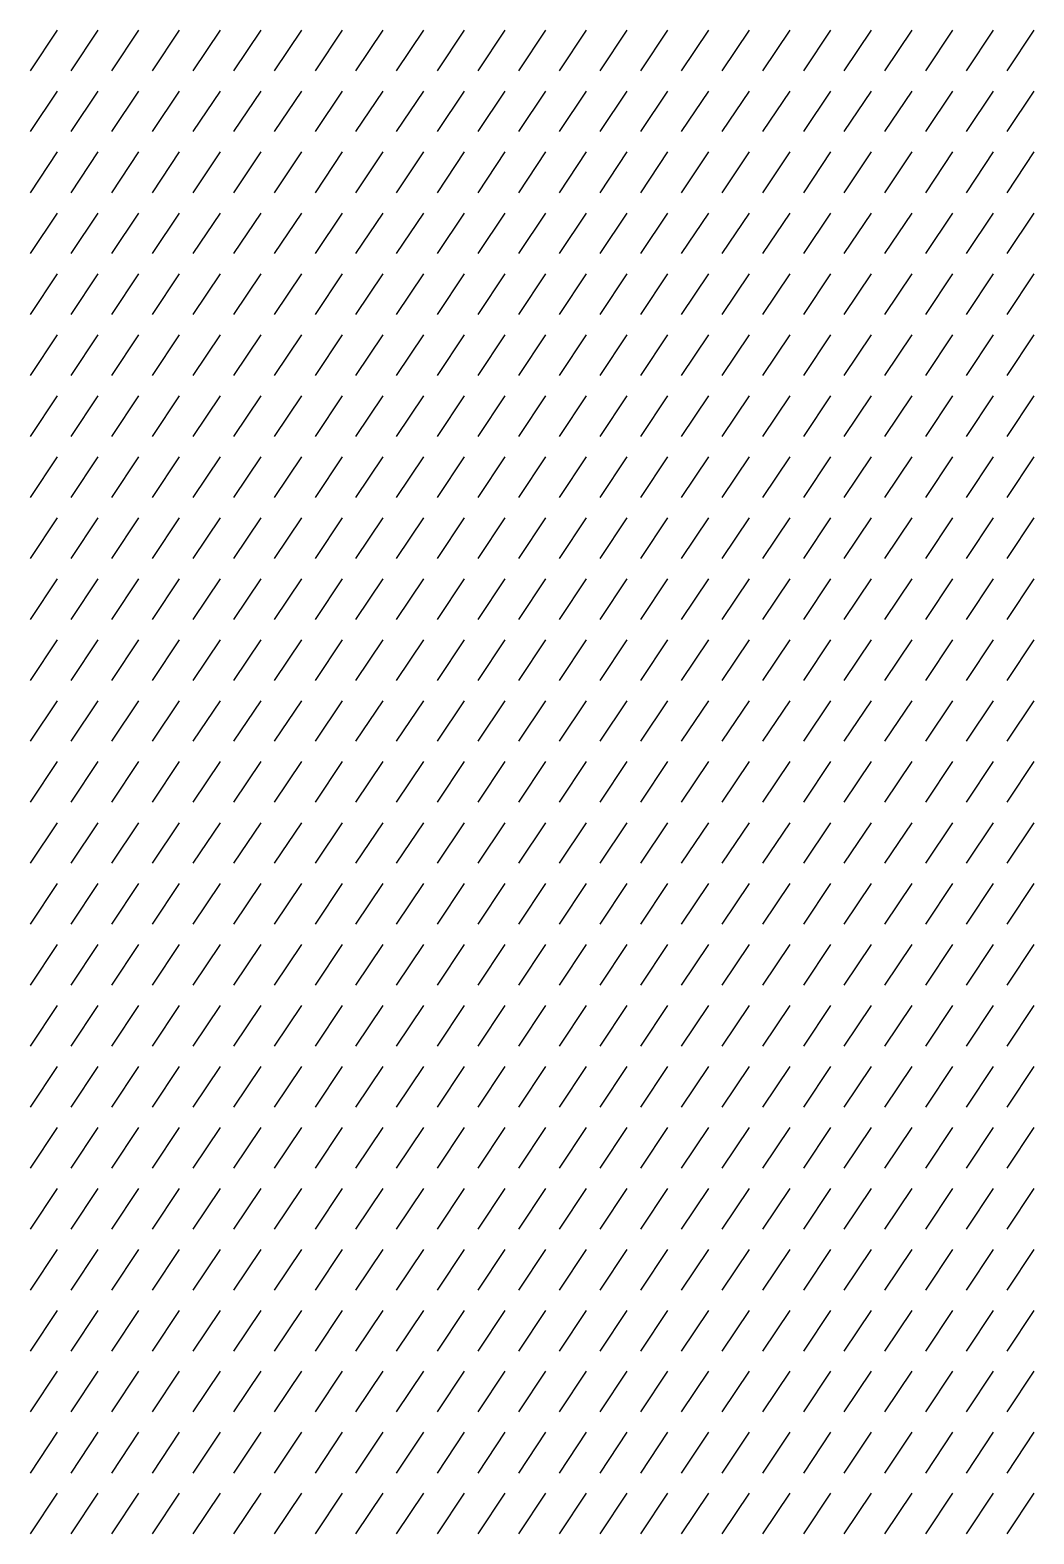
# Model space of a CAD drawing. Header units: inches. Extents: x -55 to 1004, y 12 to 2250.
# Drawn here: x -53.5 to 16.1, y 2127.4 to 2231.6 of the extents above; entities that cross this region are included whole.
import ezdxf

# ---------------------------------------------------------------- set-up
doc = ezdxf.new("R2010")
doc.units = ezdxf.units.IN
doc.header["$MEASUREMENT"] = 0

msp = doc.modelspace()

# ---------------------------------------------------------------- linework, layer by layer
for p, q in [((-51.57, 2231.63), (-53.45, 2228.81)), ((-48.75, 2231.63), (-50.63, 2228.81)), ((-45.94, 2231.63), (-47.82, 2228.81)), ((-43.12, 2231.63), (-45, 2228.81)), ((-40.3, 2231.63), (-42.18, 2228.81)), ((-37.48, 2231.63), (-39.36, 2228.81)), ((-34.66, 2231.63), (-36.54, 2228.81)), ((-31.85, 2231.63), (-33.72, 2228.81)), ((-29.03, 2231.63), (-30.91, 2228.81)), ((-26.21, 2231.63), (-28.09, 2228.81)), ((-23.39, 2231.63), (-25.27, 2228.81)), ((-20.57, 2231.63), (-22.45, 2228.81)), ((-17.75, 2231.63), (-19.63, 2228.81)), ((-14.94, 2231.63), (-16.81, 2228.81)), ((-12.12, 2231.63), (-14, 2228.81)), ((-9.3, 2231.63), (-11.18, 2228.81)), ((-6.48, 2231.63), (-8.36, 2228.81)), ((-3.66, 2231.63), (-5.54, 2228.81)), ((-0.84, 2231.63), (-2.72, 2228.81)), ((1.97, 2231.63), (0.1, 2228.81)), ((4.79, 2231.63), (2.91, 2228.81)), ((7.61, 2231.63), (5.73, 2228.81)), ((10.43, 2231.63), (8.55, 2228.81)), ((13.25, 2231.63), (11.37, 2228.81)), ((16.07, 2231.63), (14.19, 2228.81)), ((-51.57, 2227.4), (-53.45, 2224.59)), ((-48.75, 2227.4), (-50.63, 2224.59)), ((-45.94, 2227.4), (-47.82, 2224.59)), ((-43.12, 2227.4), (-45, 2224.59)), ((-40.3, 2227.4), (-42.18, 2224.59)), ((-37.48, 2227.4), (-39.36, 2224.59)), ((-34.66, 2227.4), (-36.54, 2224.59)), ((-31.85, 2227.4), (-33.72, 2224.59)), ((-29.03, 2227.4), (-30.91, 2224.59)), ((-26.21, 2227.4), (-28.09, 2224.59)), ((-23.39, 2227.4), (-25.27, 2224.59)), ((-20.57, 2227.4), (-22.45, 2224.59)), ((-17.75, 2227.4), (-19.63, 2224.59)), ((-14.94, 2227.4), (-16.81, 2224.59)), ((-12.12, 2227.4), (-14, 2224.59)), ((-9.3, 2227.4), (-11.18, 2224.59)), ((-6.48, 2227.4), (-8.36, 2224.59)), ((-3.66, 2227.4), (-5.54, 2224.59)), ((-0.84, 2227.4), (-2.72, 2224.59)), ((1.97, 2227.4), (0.1, 2224.59)), ((4.79, 2227.4), (2.91, 2224.59)), ((7.61, 2227.4), (5.73, 2224.59)), ((10.43, 2227.4), (8.55, 2224.59)), ((13.25, 2227.4), (11.37, 2224.59)), ((16.07, 2227.4), (14.19, 2224.59)), ((-51.57, 2223.18), (-53.45, 2220.36)), ((-48.75, 2223.18), (-50.63, 2220.36)), ((-45.94, 2223.18), (-47.82, 2220.36)), ((-43.12, 2223.18), (-45, 2220.36)), ((-40.3, 2223.18), (-42.18, 2220.36)), ((-37.48, 2223.18), (-39.36, 2220.36)), ((-34.66, 2223.18), (-36.54, 2220.36)), ((-31.85, 2223.18), (-33.72, 2220.36)), ((-29.03, 2223.18), (-30.91, 2220.36)), ((-26.21, 2223.18), (-28.09, 2220.36)), ((-23.39, 2223.18), (-25.27, 2220.36)), ((-20.57, 2223.18), (-22.45, 2220.36)), ((-17.75, 2223.18), (-19.63, 2220.36)), ((-14.94, 2223.18), (-16.81, 2220.36)), ((-12.12, 2223.18), (-14, 2220.36)), ((-9.3, 2223.18), (-11.18, 2220.36)), ((-6.48, 2223.18), (-8.36, 2220.36)), ((-3.66, 2223.18), (-5.54, 2220.36)), ((-0.84, 2223.18), (-2.72, 2220.36)), ((1.97, 2223.18), (0.1, 2220.36)), ((4.79, 2223.18), (2.91, 2220.36)), ((7.61, 2223.18), (5.73, 2220.36)), ((10.43, 2223.18), (8.55, 2220.36)), ((13.25, 2223.18), (11.37, 2220.36)), ((16.07, 2223.18), (14.19, 2220.36)), ((-51.57, 2218.95), (-53.45, 2216.14)), ((-48.75, 2218.95), (-50.63, 2216.14)), ((-45.94, 2218.95), (-47.82, 2216.14)), ((-43.12, 2218.95), (-45, 2216.14)), ((-40.3, 2218.95), (-42.18, 2216.14)), ((-37.48, 2218.95), (-39.36, 2216.14)), ((-34.66, 2218.95), (-36.54, 2216.14)), ((-31.85, 2218.95), (-33.72, 2216.14)), ((-29.03, 2218.95), (-30.91, 2216.14)), ((-26.21, 2218.95), (-28.09, 2216.14)), ((-23.39, 2218.95), (-25.27, 2216.14)), ((-20.57, 2218.95), (-22.45, 2216.14)), ((-17.75, 2218.95), (-19.63, 2216.14)), ((-14.94, 2218.95), (-16.81, 2216.14)), ((-12.12, 2218.95), (-14, 2216.14)), ((-9.3, 2218.95), (-11.18, 2216.14)), ((-6.48, 2218.95), (-8.36, 2216.14)), ((-3.66, 2218.95), (-5.54, 2216.14)), ((-0.84, 2218.95), (-2.72, 2216.14)), ((1.97, 2218.95), (0.1, 2216.14)), ((4.79, 2218.95), (2.91, 2216.14)), ((7.61, 2218.95), (5.73, 2216.14)), ((10.43, 2218.95), (8.55, 2216.14)), ((13.25, 2218.95), (11.37, 2216.14)), ((16.07, 2218.95), (14.19, 2216.14)), ((-51.57, 2214.73), (-53.45, 2211.91)), ((-48.75, 2214.73), (-50.63, 2211.91)), ((-45.94, 2214.73), (-47.82, 2211.91)), ((-43.12, 2214.73), (-45, 2211.91)), ((-40.3, 2214.73), (-42.18, 2211.91)), ((-37.48, 2214.73), (-39.36, 2211.91)), ((-34.66, 2214.73), (-36.54, 2211.91)), ((-31.85, 2214.73), (-33.72, 2211.91)), ((-29.03, 2214.73), (-30.91, 2211.91)), ((-26.21, 2214.73), (-28.09, 2211.91)), ((-23.39, 2214.73), (-25.27, 2211.91)), ((-20.57, 2214.73), (-22.45, 2211.91)), ((-17.75, 2214.73), (-19.63, 2211.91)), ((-14.94, 2214.73), (-16.81, 2211.91)), ((-12.12, 2214.73), (-14, 2211.91)), ((-9.3, 2214.73), (-11.18, 2211.91)), ((-6.48, 2214.73), (-8.36, 2211.91)), ((-3.66, 2214.73), (-5.54, 2211.91)), ((-0.84, 2214.73), (-2.72, 2211.91)), ((1.97, 2214.73), (0.1, 2211.91)), ((4.79, 2214.73), (2.91, 2211.91)), ((7.61, 2214.73), (5.73, 2211.91)), ((10.43, 2214.73), (8.55, 2211.91)), ((13.25, 2214.73), (11.37, 2211.91)), ((16.07, 2214.73), (14.19, 2211.91)), ((-51.57, 2210.5), (-53.45, 2207.69)), ((-48.75, 2210.5), (-50.63, 2207.69)), ((-45.94, 2210.5), (-47.82, 2207.69)), ((-43.12, 2210.5), (-45, 2207.69)), ((-40.3, 2210.5), (-42.18, 2207.69)), ((-37.48, 2210.5), (-39.36, 2207.69)), ((-34.66, 2210.5), (-36.54, 2207.69)), ((-31.85, 2210.5), (-33.72, 2207.69)), ((-29.03, 2210.5), (-30.91, 2207.69)), ((-26.21, 2210.5), (-28.09, 2207.69)), ((-23.39, 2210.5), (-25.27, 2207.69)), ((-20.57, 2210.5), (-22.45, 2207.69)), ((-17.75, 2210.5), (-19.63, 2207.69)), ((-14.94, 2210.5), (-16.81, 2207.69)), ((-12.12, 2210.5), (-14, 2207.69)), ((-9.3, 2210.5), (-11.18, 2207.69)), ((-6.48, 2210.5), (-8.36, 2207.69)), ((-3.66, 2210.5), (-5.54, 2207.69)), ((-0.84, 2210.5), (-2.72, 2207.69)), ((1.97, 2210.5), (0.1, 2207.69)), ((4.79, 2210.5), (2.91, 2207.69)), ((7.61, 2210.5), (5.73, 2207.69)), ((10.43, 2210.5), (8.55, 2207.69)), ((13.25, 2210.5), (11.37, 2207.69)), ((16.07, 2210.5), (14.19, 2207.69)), ((-51.57, 2206.28), (-53.45, 2203.46)), ((-48.75, 2206.28), (-50.63, 2203.46)), ((-45.94, 2206.28), (-47.82, 2203.46)), ((-43.12, 2206.28), (-45, 2203.46)), ((-40.3, 2206.28), (-42.18, 2203.46)), ((-37.48, 2206.28), (-39.36, 2203.46)), ((-34.66, 2206.28), (-36.54, 2203.46)), ((-31.85, 2206.28), (-33.72, 2203.46)), ((-29.03, 2206.28), (-30.91, 2203.46)), ((-26.21, 2206.28), (-28.09, 2203.46)), ((-23.39, 2206.28), (-25.27, 2203.46)), ((-20.57, 2206.28), (-22.45, 2203.46)), ((-17.75, 2206.28), (-19.63, 2203.46)), ((-14.94, 2206.28), (-16.81, 2203.46)), ((-12.12, 2206.28), (-14, 2203.46)), ((-9.3, 2206.28), (-11.18, 2203.46)), ((-6.48, 2206.28), (-8.36, 2203.46)), ((-3.66, 2206.28), (-5.54, 2203.46)), ((-0.84, 2206.28), (-2.72, 2203.46)), ((1.97, 2206.28), (0.1, 2203.46)), ((4.79, 2206.28), (2.91, 2203.46)), ((7.61, 2206.28), (5.73, 2203.46)), ((10.43, 2206.28), (8.55, 2203.46)), ((13.25, 2206.28), (11.37, 2203.46)), ((16.07, 2206.28), (14.19, 2203.46)), ((-51.57, 2202.05), (-53.45, 2199.24)), ((-48.75, 2202.05), (-50.63, 2199.24)), ((-45.94, 2202.05), (-47.82, 2199.24)), ((-43.12, 2202.05), (-45, 2199.24)), ((-40.3, 2202.05), (-42.18, 2199.24)), ((-37.48, 2202.05), (-39.36, 2199.24)), ((-34.66, 2202.05), (-36.54, 2199.24)), ((-31.85, 2202.05), (-33.72, 2199.24)), ((-29.03, 2202.05), (-30.91, 2199.24)), ((-26.21, 2202.05), (-28.09, 2199.24)), ((-23.39, 2202.05), (-25.27, 2199.24)), ((-20.57, 2202.05), (-22.45, 2199.24)), ((-17.75, 2202.05), (-19.63, 2199.24)), ((-14.94, 2202.05), (-16.81, 2199.24)), ((-12.12, 2202.05), (-14, 2199.24)), ((-9.3, 2202.05), (-11.18, 2199.24)), ((-6.48, 2202.05), (-8.36, 2199.24)), ((-3.66, 2202.05), (-5.54, 2199.24)), ((-0.84, 2202.05), (-2.72, 2199.24)), ((1.97, 2202.05), (0.1, 2199.24)), ((4.79, 2202.05), (2.91, 2199.24)), ((7.61, 2202.05), (5.73, 2199.24)), ((10.43, 2202.05), (8.55, 2199.24)), ((13.25, 2202.05), (11.37, 2199.24)), ((16.07, 2202.05), (14.19, 2199.24)), ((-51.57, 2197.83), (-53.45, 2195.01)), ((-48.75, 2197.83), (-50.63, 2195.01)), ((-45.94, 2197.83), (-47.82, 2195.01)), ((-43.12, 2197.83), (-45, 2195.01)), ((-40.3, 2197.83), (-42.18, 2195.01)), ((-37.48, 2197.83), (-39.36, 2195.01)), ((-34.66, 2197.83), (-36.54, 2195.01)), ((-31.85, 2197.83), (-33.72, 2195.01)), ((-29.03, 2197.83), (-30.91, 2195.01)), ((-26.21, 2197.83), (-28.09, 2195.01)), ((-23.39, 2197.83), (-25.27, 2195.01)), ((-20.57, 2197.83), (-22.45, 2195.01)), ((-17.75, 2197.83), (-19.63, 2195.01)), ((-14.94, 2197.83), (-16.81, 2195.01)), ((-12.12, 2197.83), (-14, 2195.01)), ((-9.3, 2197.83), (-11.18, 2195.01)), ((-6.48, 2197.83), (-8.36, 2195.01)), ((-3.66, 2197.83), (-5.54, 2195.01)), ((-0.84, 2197.83), (-2.72, 2195.01)), ((1.97, 2197.83), (0.1, 2195.01)), ((4.79, 2197.83), (2.91, 2195.01)), ((7.61, 2197.83), (5.73, 2195.01)), ((10.43, 2197.83), (8.55, 2195.01)), ((13.25, 2197.83), (11.37, 2195.01)), ((16.07, 2197.83), (14.19, 2195.01)), ((-51.57, 2193.6), (-53.45, 2190.79)), ((-48.75, 2193.6), (-50.63, 2190.79)), ((-45.94, 2193.6), (-47.82, 2190.79)), ((-43.12, 2193.6), (-45, 2190.79)), ((-40.3, 2193.6), (-42.18, 2190.79)), ((-37.48, 2193.6), (-39.36, 2190.79)), ((-34.66, 2193.6), (-36.54, 2190.79)), ((-31.85, 2193.6), (-33.72, 2190.79)), ((-29.03, 2193.6), (-30.91, 2190.79)), ((-26.21, 2193.6), (-28.09, 2190.79)), ((-23.39, 2193.6), (-25.27, 2190.79)), ((-20.57, 2193.6), (-22.45, 2190.79)), ((-17.75, 2193.6), (-19.63, 2190.79)), ((-14.94, 2193.6), (-16.81, 2190.79)), ((-12.12, 2193.6), (-14, 2190.79)), ((-9.3, 2193.6), (-11.18, 2190.79)), ((-6.48, 2193.6), (-8.36, 2190.79)), ((-3.66, 2193.6), (-5.54, 2190.79)), ((-0.84, 2193.6), (-2.72, 2190.79)), ((1.97, 2193.6), (0.1, 2190.79)), ((4.79, 2193.6), (2.91, 2190.79)), ((7.61, 2193.6), (5.73, 2190.79)), ((10.43, 2193.6), (8.55, 2190.79)), ((13.25, 2193.6), (11.37, 2190.79)), ((16.07, 2193.6), (14.19, 2190.79)), ((-51.57, 2189.38), (-53.45, 2186.56)), ((-48.75, 2189.38), (-50.63, 2186.56)), ((-45.94, 2189.38), (-47.82, 2186.56)), ((-43.12, 2189.38), (-45, 2186.56)), ((-40.3, 2189.38), (-42.18, 2186.56)), ((-37.48, 2189.38), (-39.36, 2186.56)), ((-34.66, 2189.38), (-36.54, 2186.56)), ((-31.85, 2189.38), (-33.72, 2186.56)), ((-29.03, 2189.38), (-30.91, 2186.56)), ((-26.21, 2189.38), (-28.09, 2186.56)), ((-23.39, 2189.38), (-25.27, 2186.56)), ((-20.57, 2189.38), (-22.45, 2186.56)), ((-17.75, 2189.38), (-19.63, 2186.56)), ((-14.94, 2189.38), (-16.81, 2186.56)), ((-12.12, 2189.38), (-14, 2186.56)), ((-9.3, 2189.38), (-11.18, 2186.56)), ((-6.48, 2189.38), (-8.36, 2186.56)), ((-3.66, 2189.38), (-5.54, 2186.56)), ((-0.84, 2189.38), (-2.72, 2186.56)), ((1.97, 2189.38), (0.1, 2186.56)), ((4.79, 2189.38), (2.91, 2186.56)), ((7.61, 2189.38), (5.73, 2186.56)), ((10.43, 2189.38), (8.55, 2186.56)), ((13.25, 2189.38), (11.37, 2186.56)), ((16.07, 2189.38), (14.19, 2186.56)), ((-51.57, 2185.15), (-53.45, 2182.34)), ((-48.75, 2185.15), (-50.63, 2182.34)), ((-45.94, 2185.15), (-47.82, 2182.34)), ((-43.12, 2185.15), (-45, 2182.34)), ((-40.3, 2185.15), (-42.18, 2182.34)), ((-37.48, 2185.15), (-39.36, 2182.34)), ((-34.66, 2185.15), (-36.54, 2182.34)), ((-31.85, 2185.15), (-33.72, 2182.34)), ((-29.03, 2185.15), (-30.91, 2182.34)), ((-26.21, 2185.15), (-28.09, 2182.34)), ((-23.39, 2185.15), (-25.27, 2182.34)), ((-20.57, 2185.15), (-22.45, 2182.34)), ((-17.75, 2185.15), (-19.63, 2182.34)), ((-14.94, 2185.15), (-16.81, 2182.34)), ((-12.12, 2185.15), (-14, 2182.34)), ((-9.3, 2185.15), (-11.18, 2182.34)), ((-6.48, 2185.15), (-8.36, 2182.34)), ((-3.66, 2185.15), (-5.54, 2182.34)), ((-0.84, 2185.15), (-2.72, 2182.34)), ((1.97, 2185.15), (0.1, 2182.34)), ((4.79, 2185.15), (2.91, 2182.34)), ((7.61, 2185.15), (5.73, 2182.34)), ((10.43, 2185.15), (8.55, 2182.34)), ((13.25, 2185.15), (11.37, 2182.34)), ((16.07, 2185.15), (14.19, 2182.34)), ((-51.57, 2180.93), (-53.45, 2178.11)), ((-48.75, 2180.93), (-50.63, 2178.11)), ((-45.94, 2180.93), (-47.82, 2178.11)), ((-43.12, 2180.93), (-45, 2178.11)), ((-40.3, 2180.93), (-42.18, 2178.11)), ((-37.48, 2180.93), (-39.36, 2178.11)), ((-34.66, 2180.93), (-36.54, 2178.11)), ((-31.85, 2180.93), (-33.72, 2178.11)), ((-29.03, 2180.93), (-30.91, 2178.11)), ((-26.21, 2180.93), (-28.09, 2178.11)), ((-23.39, 2180.93), (-25.27, 2178.11)), ((-20.57, 2180.93), (-22.45, 2178.11)), ((-17.75, 2180.93), (-19.63, 2178.11)), ((-14.94, 2180.93), (-16.81, 2178.11)), ((-12.12, 2180.93), (-14, 2178.11)), ((-9.3, 2180.93), (-11.18, 2178.11)), ((-6.48, 2180.93), (-8.36, 2178.11)), ((-3.66, 2180.93), (-5.54, 2178.11)), ((-0.84, 2180.93), (-2.72, 2178.11)), ((1.97, 2180.93), (0.1, 2178.11)), ((4.79, 2180.93), (2.91, 2178.11)), ((7.61, 2180.93), (5.73, 2178.11)), ((10.43, 2180.93), (8.55, 2178.11)), ((13.25, 2180.93), (11.37, 2178.11)), ((16.07, 2180.93), (14.19, 2178.11)), ((-51.57, 2176.7), (-53.45, 2173.89)), ((-48.75, 2176.7), (-50.63, 2173.89)), ((-45.94, 2176.7), (-47.82, 2173.89)), ((-43.12, 2176.7), (-45, 2173.89)), ((-40.3, 2176.7), (-42.18, 2173.89)), ((-37.48, 2176.7), (-39.36, 2173.89)), ((-34.66, 2176.7), (-36.54, 2173.89)), ((-31.85, 2176.7), (-33.72, 2173.89)), ((-29.03, 2176.7), (-30.91, 2173.89)), ((-26.21, 2176.7), (-28.09, 2173.89)), ((-23.39, 2176.7), (-25.27, 2173.89)), ((-20.57, 2176.7), (-22.45, 2173.89)), ((-17.75, 2176.7), (-19.63, 2173.89)), ((-14.94, 2176.7), (-16.81, 2173.89)), ((-12.12, 2176.7), (-14, 2173.89)), ((-9.3, 2176.7), (-11.18, 2173.89)), ((-6.48, 2176.7), (-8.36, 2173.89)), ((-3.66, 2176.7), (-5.54, 2173.89)), ((-0.84, 2176.7), (-2.72, 2173.89)), ((1.97, 2176.7), (0.1, 2173.89)), ((4.79, 2176.7), (2.91, 2173.89)), ((7.61, 2176.7), (5.73, 2173.89)), ((10.43, 2176.7), (8.55, 2173.89)), ((13.25, 2176.7), (11.37, 2173.89)), ((16.07, 2176.7), (14.19, 2173.89)), ((-51.57, 2172.48), (-53.45, 2169.66)), ((-48.75, 2172.48), (-50.63, 2169.66)), ((-45.94, 2172.48), (-47.82, 2169.66)), ((-43.12, 2172.48), (-45, 2169.66)), ((-40.3, 2172.48), (-42.18, 2169.66)), ((-37.48, 2172.48), (-39.36, 2169.66)), ((-34.66, 2172.48), (-36.54, 2169.66)), ((-31.85, 2172.48), (-33.72, 2169.66)), ((-29.03, 2172.48), (-30.91, 2169.66)), ((-26.21, 2172.48), (-28.09, 2169.66)), ((-23.39, 2172.48), (-25.27, 2169.66)), ((-20.57, 2172.48), (-22.45, 2169.66)), ((-17.75, 2172.48), (-19.63, 2169.66)), ((-14.94, 2172.48), (-16.81, 2169.66)), ((-12.12, 2172.48), (-14, 2169.66)), ((-9.3, 2172.48), (-11.18, 2169.66)), ((-6.48, 2172.48), (-8.36, 2169.66)), ((-3.66, 2172.48), (-5.54, 2169.66)), ((-0.84, 2172.48), (-2.72, 2169.66)), ((1.97, 2172.48), (0.1, 2169.66)), ((4.79, 2172.48), (2.91, 2169.66)), ((7.61, 2172.48), (5.73, 2169.66)), ((10.43, 2172.48), (8.55, 2169.66)), ((13.25, 2172.48), (11.37, 2169.66)), ((16.07, 2172.48), (14.19, 2169.66)), ((-51.57, 2168.25), (-53.45, 2165.44)), ((-48.75, 2168.25), (-50.63, 2165.44)), ((-45.94, 2168.25), (-47.82, 2165.44)), ((-43.12, 2168.25), (-45, 2165.44)), ((-40.3, 2168.25), (-42.18, 2165.44)), ((-37.48, 2168.25), (-39.36, 2165.44)), ((-34.66, 2168.25), (-36.54, 2165.44)), ((-31.85, 2168.25), (-33.72, 2165.44)), ((-29.03, 2168.25), (-30.91, 2165.44)), ((-26.21, 2168.25), (-28.09, 2165.44)), ((-23.39, 2168.25), (-25.27, 2165.44)), ((-20.57, 2168.25), (-22.45, 2165.44)), ((-17.75, 2168.25), (-19.63, 2165.44)), ((-14.94, 2168.25), (-16.81, 2165.44)), ((-12.12, 2168.25), (-14, 2165.44)), ((-9.3, 2168.25), (-11.18, 2165.44)), ((-6.48, 2168.25), (-8.36, 2165.44)), ((-3.66, 2168.25), (-5.54, 2165.44)), ((-0.84, 2168.25), (-2.72, 2165.44)), ((1.97, 2168.25), (0.1, 2165.44)), ((4.79, 2168.25), (2.91, 2165.44)), ((7.61, 2168.25), (5.73, 2165.44)), ((10.43, 2168.25), (8.55, 2165.44)), ((13.25, 2168.25), (11.37, 2165.44)), ((16.07, 2168.25), (14.19, 2165.44)), ((-51.57, 2164.03), (-53.45, 2161.21)), ((-48.75, 2164.03), (-50.63, 2161.21)), ((-45.94, 2164.03), (-47.82, 2161.21)), ((-43.12, 2164.03), (-45, 2161.21)), ((-40.3, 2164.03), (-42.18, 2161.21)), ((-37.48, 2164.03), (-39.36, 2161.21)), ((-34.66, 2164.03), (-36.54, 2161.21)), ((-31.85, 2164.03), (-33.72, 2161.21)), ((-29.03, 2164.03), (-30.91, 2161.21)), ((-26.21, 2164.03), (-28.09, 2161.21)), ((-23.39, 2164.03), (-25.27, 2161.21)), ((-20.57, 2164.03), (-22.45, 2161.21)), ((-17.75, 2164.03), (-19.63, 2161.21)), ((-14.94, 2164.03), (-16.81, 2161.21)), ((-12.12, 2164.03), (-14, 2161.21)), ((-9.3, 2164.03), (-11.18, 2161.21)), ((-6.48, 2164.03), (-8.36, 2161.21)), ((-3.66, 2164.03), (-5.54, 2161.21)), ((-0.84, 2164.03), (-2.72, 2161.21)), ((1.97, 2164.03), (0.1, 2161.21)), ((4.79, 2164.03), (2.91, 2161.21)), ((7.61, 2164.03), (5.73, 2161.21)), ((10.43, 2164.03), (8.55, 2161.21)), ((13.25, 2164.03), (11.37, 2161.21)), ((16.07, 2164.03), (14.19, 2161.21)), ((-51.57, 2159.8), (-53.45, 2156.98)), ((-48.75, 2159.8), (-50.63, 2156.98)), ((-45.94, 2159.8), (-47.82, 2156.98)), ((-43.12, 2159.8), (-45, 2156.98)), ((-40.3, 2159.8), (-42.18, 2156.98)), ((-37.48, 2159.8), (-39.36, 2156.98)), ((-34.66, 2159.8), (-36.54, 2156.98)), ((-31.85, 2159.8), (-33.72, 2156.98)), ((-29.03, 2159.8), (-30.91, 2156.98)), ((-26.21, 2159.8), (-28.09, 2156.98)), ((-23.39, 2159.8), (-25.27, 2156.98)), ((-20.57, 2159.8), (-22.45, 2156.98)), ((-17.75, 2159.8), (-19.63, 2156.98)), ((-14.94, 2159.8), (-16.81, 2156.98)), ((-12.12, 2159.8), (-14, 2156.98)), ((-9.3, 2159.8), (-11.18, 2156.98)), ((-6.48, 2159.8), (-8.36, 2156.98)), ((-3.66, 2159.8), (-5.54, 2156.98)), ((-0.84, 2159.8), (-2.72, 2156.98)), ((1.97, 2159.8), (0.1, 2156.98)), ((4.79, 2159.8), (2.91, 2156.98)), ((7.61, 2159.8), (5.73, 2156.98)), ((10.43, 2159.8), (8.55, 2156.98)), ((13.25, 2159.8), (11.37, 2156.98)), ((16.07, 2159.8), (14.19, 2156.98)), ((-51.57, 2155.58), (-53.45, 2152.76)), ((-48.75, 2155.58), (-50.63, 2152.76)), ((-45.94, 2155.58), (-47.82, 2152.76)), ((-43.12, 2155.58), (-45, 2152.76)), ((-40.3, 2155.58), (-42.18, 2152.76)), ((-37.48, 2155.58), (-39.36, 2152.76)), ((-34.66, 2155.58), (-36.54, 2152.76)), ((-31.85, 2155.58), (-33.72, 2152.76)), ((-29.03, 2155.58), (-30.91, 2152.76)), ((-26.21, 2155.58), (-28.09, 2152.76)), ((-23.39, 2155.58), (-25.27, 2152.76)), ((-20.57, 2155.58), (-22.45, 2152.76)), ((-17.75, 2155.58), (-19.63, 2152.76)), ((-14.94, 2155.58), (-16.81, 2152.76)), ((-12.12, 2155.58), (-14, 2152.76)), ((-9.3, 2155.58), (-11.18, 2152.76)), ((-6.48, 2155.58), (-8.36, 2152.76)), ((-3.66, 2155.58), (-5.54, 2152.76)), ((-0.84, 2155.58), (-2.72, 2152.76)), ((1.97, 2155.58), (0.1, 2152.76)), ((4.79, 2155.58), (2.91, 2152.76)), ((7.61, 2155.58), (5.73, 2152.76)), ((10.43, 2155.58), (8.55, 2152.76)), ((13.25, 2155.58), (11.37, 2152.76)), ((16.07, 2155.58), (14.19, 2152.76)), ((-51.57, 2151.35), (-53.45, 2148.53)), ((-48.75, 2151.35), (-50.63, 2148.53)), ((-45.94, 2151.35), (-47.82, 2148.53)), ((-43.12, 2151.35), (-45, 2148.53)), ((-40.3, 2151.35), (-42.18, 2148.53)), ((-37.48, 2151.35), (-39.36, 2148.53)), ((-34.66, 2151.35), (-36.54, 2148.53)), ((-31.85, 2151.35), (-33.72, 2148.53)), ((-29.03, 2151.35), (-30.91, 2148.53)), ((-26.21, 2151.35), (-28.09, 2148.53)), ((-23.39, 2151.35), (-25.27, 2148.53)), ((-20.57, 2151.35), (-22.45, 2148.53)), ((-17.75, 2151.35), (-19.63, 2148.53)), ((-14.94, 2151.35), (-16.81, 2148.53)), ((-12.12, 2151.35), (-14, 2148.53)), ((-9.3, 2151.35), (-11.18, 2148.53)), ((-6.48, 2151.35), (-8.36, 2148.53)), ((-3.66, 2151.35), (-5.54, 2148.53)), ((-0.84, 2151.35), (-2.72, 2148.53)), ((1.97, 2151.35), (0.1, 2148.53)), ((4.79, 2151.35), (2.91, 2148.53)), ((7.61, 2151.35), (5.73, 2148.53)), ((10.43, 2151.35), (8.55, 2148.53)), ((13.25, 2151.35), (11.37, 2148.53)), ((16.07, 2151.35), (14.19, 2148.53)), ((-51.57, 2147.13), (-53.45, 2144.31)), ((-48.75, 2147.13), (-50.63, 2144.31)), ((-45.94, 2147.13), (-47.82, 2144.31)), ((-43.12, 2147.13), (-45, 2144.31)), ((-40.3, 2147.13), (-42.18, 2144.31)), ((-37.48, 2147.13), (-39.36, 2144.31)), ((-34.66, 2147.13), (-36.54, 2144.31)), ((-31.85, 2147.13), (-33.72, 2144.31)), ((-29.03, 2147.13), (-30.91, 2144.31)), ((-26.21, 2147.13), (-28.09, 2144.31)), ((-23.39, 2147.13), (-25.27, 2144.31)), ((-20.57, 2147.13), (-22.45, 2144.31)), ((-17.75, 2147.13), (-19.63, 2144.31)), ((-14.94, 2147.13), (-16.81, 2144.31)), ((-12.12, 2147.13), (-14, 2144.31)), ((-9.3, 2147.13), (-11.18, 2144.31)), ((-6.48, 2147.13), (-8.36, 2144.31)), ((-3.66, 2147.13), (-5.54, 2144.31)), ((-0.84, 2147.13), (-2.72, 2144.31)), ((1.97, 2147.13), (0.1, 2144.31)), ((4.79, 2147.13), (2.91, 2144.31)), ((7.61, 2147.13), (5.73, 2144.31)), ((10.43, 2147.13), (8.55, 2144.31)), ((13.25, 2147.13), (11.37, 2144.31)), ((16.07, 2147.13), (14.19, 2144.31)), ((-51.57, 2142.9), (-53.45, 2140.08)), ((-48.75, 2142.9), (-50.63, 2140.08)), ((-45.94, 2142.9), (-47.82, 2140.08)), ((-43.12, 2142.9), (-45, 2140.08)), ((-40.3, 2142.9), (-42.18, 2140.08)), ((-37.48, 2142.9), (-39.36, 2140.08)), ((-34.66, 2142.9), (-36.54, 2140.08)), ((-31.85, 2142.9), (-33.72, 2140.08)), ((-29.03, 2142.9), (-30.91, 2140.08)), ((-26.21, 2142.9), (-28.09, 2140.08)), ((-23.39, 2142.9), (-25.27, 2140.08)), ((-20.57, 2142.9), (-22.45, 2140.08)), ((-17.75, 2142.9), (-19.63, 2140.08)), ((-14.94, 2142.9), (-16.81, 2140.08)), ((-12.12, 2142.9), (-14, 2140.08)), ((-9.3, 2142.9), (-11.18, 2140.08)), ((-6.48, 2142.9), (-8.36, 2140.08)), ((-3.66, 2142.9), (-5.54, 2140.08)), ((-0.84, 2142.9), (-2.72, 2140.08)), ((1.97, 2142.9), (0.1, 2140.08)), ((4.79, 2142.9), (2.91, 2140.08)), ((7.61, 2142.9), (5.73, 2140.08)), ((10.43, 2142.9), (8.55, 2140.08)), ((13.25, 2142.9), (11.37, 2140.08)), ((16.07, 2142.9), (14.19, 2140.08)), ((-51.57, 2138.68), (-53.45, 2135.86)), ((-48.75, 2138.68), (-50.63, 2135.86)), ((-45.94, 2138.68), (-47.82, 2135.86)), ((-43.12, 2138.68), (-45, 2135.86)), ((-40.3, 2138.68), (-42.18, 2135.86)), ((-37.48, 2138.68), (-39.36, 2135.86)), ((-34.66, 2138.68), (-36.54, 2135.86)), ((-31.85, 2138.68), (-33.72, 2135.86)), ((-29.03, 2138.68), (-30.91, 2135.86)), ((-26.21, 2138.68), (-28.09, 2135.86)), ((-23.39, 2138.68), (-25.27, 2135.86)), ((-20.57, 2138.68), (-22.45, 2135.86)), ((-17.75, 2138.68), (-19.63, 2135.86)), ((-14.94, 2138.68), (-16.81, 2135.86)), ((-12.12, 2138.68), (-14, 2135.86)), ((-9.3, 2138.68), (-11.18, 2135.86)), ((-6.48, 2138.68), (-8.36, 2135.86)), ((-3.66, 2138.68), (-5.54, 2135.86)), ((-0.84, 2138.68), (-2.72, 2135.86)), ((1.97, 2138.68), (0.1, 2135.86)), ((4.79, 2138.68), (2.91, 2135.86)), ((7.61, 2138.68), (5.73, 2135.86)), ((10.43, 2138.68), (8.55, 2135.86)), ((13.25, 2138.68), (11.37, 2135.86)), ((16.07, 2138.68), (14.19, 2135.86)), ((-51.57, 2134.45), (-53.45, 2131.63)), ((-48.75, 2134.45), (-50.63, 2131.63)), ((-45.94, 2134.45), (-47.82, 2131.63)), ((-43.12, 2134.45), (-45, 2131.63)), ((-40.3, 2134.45), (-42.18, 2131.63)), ((-37.48, 2134.45), (-39.36, 2131.63)), ((-34.66, 2134.45), (-36.54, 2131.63)), ((-31.85, 2134.45), (-33.72, 2131.63)), ((-29.03, 2134.45), (-30.91, 2131.63)), ((-26.21, 2134.45), (-28.09, 2131.63)), ((-23.39, 2134.45), (-25.27, 2131.63)), ((-20.57, 2134.45), (-22.45, 2131.63)), ((-17.75, 2134.45), (-19.63, 2131.63)), ((-14.94, 2134.45), (-16.81, 2131.63)), ((-12.12, 2134.45), (-14, 2131.63)), ((-9.3, 2134.45), (-11.18, 2131.63)), ((-6.48, 2134.45), (-8.36, 2131.63)), ((-3.66, 2134.45), (-5.54, 2131.63)), ((-0.84, 2134.45), (-2.72, 2131.63)), ((1.97, 2134.45), (0.1, 2131.63)), ((4.79, 2134.45), (2.91, 2131.63)), ((7.61, 2134.45), (5.73, 2131.63)), ((10.43, 2134.45), (8.55, 2131.63)), ((13.25, 2134.45), (11.37, 2131.63)), ((16.07, 2134.45), (14.19, 2131.63)), ((-51.57, 2130.23), (-53.45, 2127.41)), ((-48.75, 2130.23), (-50.63, 2127.41)), ((-45.94, 2130.23), (-47.82, 2127.41)), ((-43.12, 2130.23), (-45, 2127.41)), ((-40.3, 2130.23), (-42.18, 2127.41)), ((-37.48, 2130.23), (-39.36, 2127.41)), ((-34.66, 2130.23), (-36.54, 2127.41)), ((-31.85, 2130.23), (-33.72, 2127.41)), ((-29.03, 2130.23), (-30.91, 2127.41)), ((-26.21, 2130.23), (-28.09, 2127.41)), ((-23.39, 2130.23), (-25.27, 2127.41)), ((-20.57, 2130.23), (-22.45, 2127.41)), ((-17.75, 2130.23), (-19.63, 2127.41)), ((-14.94, 2130.23), (-16.81, 2127.41)), ((-12.12, 2130.23), (-14, 2127.41)), ((-9.3, 2130.23), (-11.18, 2127.41)), ((-6.48, 2130.23), (-8.36, 2127.41)), ((-3.66, 2130.23), (-5.54, 2127.41)), ((-0.84, 2130.23), (-2.72, 2127.41)), ((1.97, 2130.23), (0.1, 2127.41)), ((4.79, 2130.23), (2.91, 2127.41)), ((7.61, 2130.23), (5.73, 2127.41)), ((10.43, 2130.23), (8.55, 2127.41)), ((13.25, 2130.23), (11.37, 2127.41)), ((16.07, 2130.23), (14.19, 2127.41))]:
    msp.add_line(p, q)

doc.saveas('drawing.dxf')
